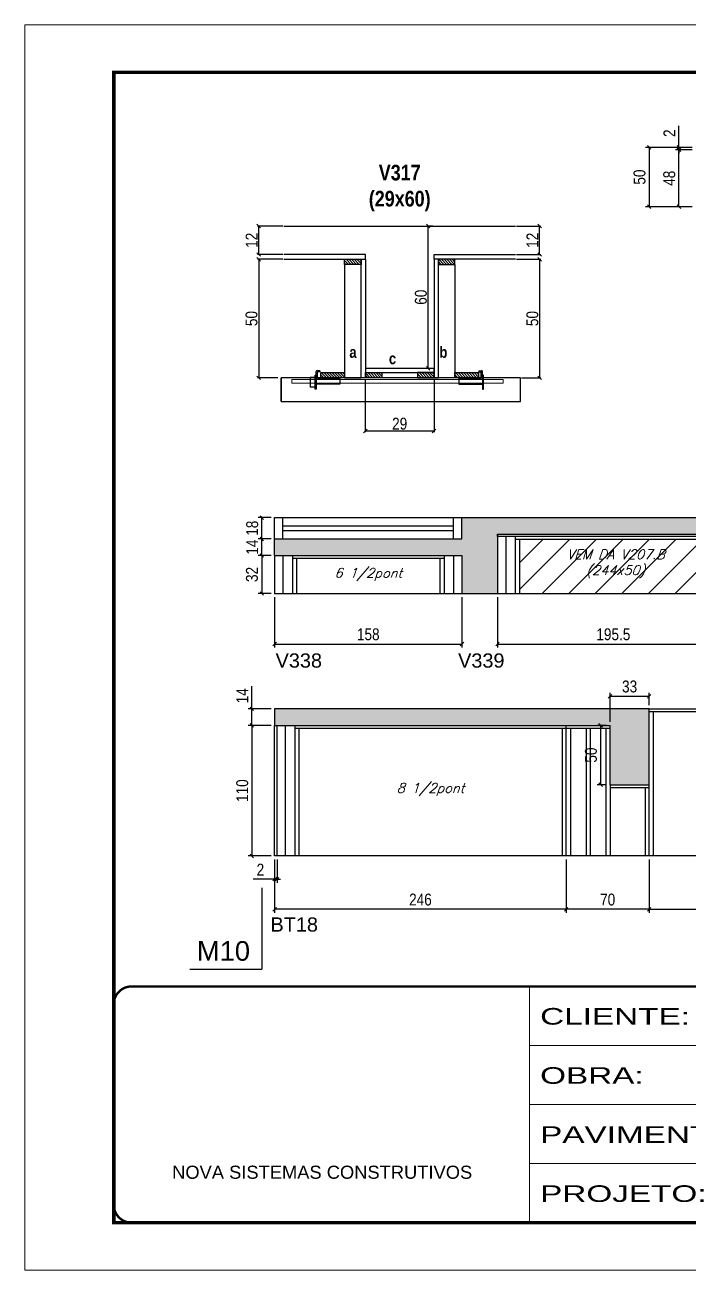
# Model space of a CAD drawing. Extents: x 13154 to 22413, y 1253 to 30260.
# Drawn here: x 17923 to 18482, y 26522 to 27572 of the extents above; entities that cross this region are included whole.
import ezdxf

# ---------------------------------------------------------------- set-up
doc = ezdxf.new("R2010")
doc.units = 0
doc.linetypes.add('CONTINUO', pattern=[0])
doc.linetypes.add('DASHED', pattern=[0.75, 0.5, -0.25])
for name, color, linetype in [('5', 5, 'Continuous'), ('barrote', 251, 'Continuous'), ('COTA', 241, 'Continuous'), ('detalhes', 4, 'Continuous'), ('NOMENCLATURA', 7, 'Continuous'), ('Painéis', 200, 'Continuous'), ('presilha', 1, 'Continuous'), ('SARR_2.2x10', 60, 'Continuous'), ('SARR_2.2x7', 40, 'Continuous'), ('SARR_3.5x7', 81, 'Continuous'), ('texto', 7, 'Continuous')]:
    doc.layers.add(name, color=color, linetype=linetype)
for name, color, linetype, lineweight in [('CONCRETO', 251, 'Continuous', 25), ('Folhas', 255, 'Continuous', 9), ('Hachura', 251, 'Continuous', 9), ('SARRAFO DE PRESSAO', 251, 'DASHED', 9), ('SCO-___-LAJ', 2, 'Continuous', 0)]:
    doc.layers.add(name, color=color, linetype=linetype, lineweight=lineweight)
doc.styles.add('ARIAL', font='arial.ttf')
doc.styles.add('COTA TECNICA', font='techl___.ttf', dxfattribs={"height": 10})
doc.styles.add('COTA TECNICA 2X', font='techl___.ttf', dxfattribs={"height": 10})
doc.styles.add('Romans', font='romans.shx')
doc.styles.get("Standard").update_dxf_attribs({"font": 'arial.ttf'})
doc.styles.add('TECNICA', font='techb___.ttf', dxfattribs={"height": 10})
doc.styles.add('Tecnologia', font='')
doc.styles.get('Tecnologia').set_extended_font_data('Forgotten Futurist')
doc.dimstyles.new('PAINEL', dxfattribs={"dimtxt": 10, "dimasz": 3, "dimexe": 3, "dimexo": 3, "dimgap": 3, "dimtad": 1, "dimdec": 1, "dimzin": 12, "dimdsep": 46, "dimtxsty": 'COTA TECNICA', "dimblk1": 'OBLIQUE', "dimblk2": 'OBLIQUE', "dimsah": 1, "dimcen": 0.9, "dimclrd": 4, "dimclre": 4, "dimclrt": 240, "dimadec": 1, "dimazin": 3, "dimtfac": 1, "dimtdec": 1, "dimtmove": 0, "dimatfit": 3, "dimfxl": 1, "dimtolj": 1, "dimtzin": 12, "dimarcsym": 0})
doc.dimstyles.new('SECAO', dxfattribs={"dimscale": 0.333333, "dimtxt": 5, "dimasz": 9, "dimexe": 3, "dimexo": 3, "dimgap": 3, "dimtad": 1, "dimdec": 1, "dimlfac": 0.5, "dimzin": 12, "dimdsep": 46, "dimtxsty": 'COTA TECNICA 2X', "dimblk1": 'OBLIQUE', "dimblk2": 'OBLIQUE', "dimsah": 1, "dimcen": 0.9, "dimclrd": 4, "dimclre": 4, "dimclrt": 240, "dimadec": 1, "dimazin": 3, "dimtfac": 1, "dimtdec": 1, "dimtmove": 0, "dimatfit": 3, "dimfxl": 1, "dimtolj": 1, "dimtzin": 12, "dimarcsym": 0})

# ---------------------------------------------------------------- blocks, each defined once
blk = doc.blocks.new('9999999999')
at = {"color": 30, "linetype": 'CONTINUO'}
for p, q in [((98564.6, 34230.2), (98564.6, 34429.4)), ((98564.6, 34379.6), (99584, 34379.6)), ((98564.6, 34329.8), (99488, 34329.8)), ((98564.6, 34280), (99488, 34280))]:
    blk.add_line(p, q, dxfattribs=at)
at = {"color": 30, "linetype": 'CONTINUO', "const_width": 2}
blk.add_lwpolyline([(99584, 34230.2), (99584, 34414.4, 0.414214), (99569, 34429.4), (98229, 34429.4, 0.414214), (98214, 34414.4), (98214, 34245.2, 0.414214), (98229, 34230.2), (99584, 34230.2)], format="xyb", dxfattribs=at)
at = {"layer": 'Folhas'}
blk.add_lwpolyline([(98139, 34190.2), (99624, 34190.2), (99624, 35240.2), (98139, 35240.2)], close=True, dxfattribs=at)
at = {"layer": 'Folhas', "color": 30, "const_width": 3}
blk.add_lwpolyline([(98214, 34230.2), (99584, 34230.2), (99584, 35200.2), (98214, 35200.2)], close=True, dxfattribs=at)
at = {"color": 7, "linetype": 'Continuous', "ltscale": 5, "style": 'ARIAL'}
blk.add_text('NOVA SISTEMAS CONSTRUTIVOS', height=11.059, dxfattribs=at).set_placement((98263.2, 34267.2))
at = {"layer": 'Folhas', "color": 7, "style": 'Tecnologia', "width": 1.5}
for s, p in [('CLIENTE:', (98573.7, 34397.2)), ('OBRA:', (98573.7, 34347.3)), ('PAVIMENTO:', (98573.7, 34297.5)), ('PROJETO:', (98573.7, 34247.7))]:
    blk.add_text(s, height=14, dxfattribs=at).set_placement(p)
blk = doc.blocks.new('PRESILHA METÁLICA 1')
at = {"layer": 'presilha'}
for p, q in [((7.5, 10.6), (7.5, 19.9)), ((12, 21), (8.6, 21)), ((9, 11.6), (9, 18.9)), ((12, 19.5), (9.6, 19.5)), ((12, 21), (12, 19.5)), ((0, 13), (6, 13)), ((0, 13), (0, 0)), ((6, 0), (0, 0)), ((6, 15.5), (7.5, 15.5)), ((6, -2.5), (6, 15.5)), ((6, 13), (6, 0)), ((7.5, 15.5), (7.5, -2.5)), ((37.5, 4.1), (7.5, 4.1)), ((37.5, 11), (9.6, 11)), ((37.5, 11), (37.5, 4.1)), ((7.5, -2.5), (6, -2.5))]:
    blk.add_line(p, q, dxfattribs=at)
for centre, radius, start, end in [((8.6, 19.9), 1.14, 90, 180), ((9.6, 18.9), 0.57, 90, 180), ((9.6, 11.6), 0.57, 180, 270)]:
    blk.add_arc(centre, radius, start, end, dxfattribs=at)
blk = doc.blocks.new('PRESILHA METÁLICA 2')
at = {"layer": 'presilha'}
for p, q in [((-5.2, 23.5), (-5.2, 22)), ((-5.2, 23.5), (-1.9, 23.5)), ((-5.2, 22), (-2.8, 22)), ((-2.2, 14.1), (-2.2, 21.4)), ((0.8, 18), (-0.8, 18)), ((-0.8, 18), (-0.8, 0)), ((-0.8, 14.6), (-0.8, 22.4)), ((0.8, 0), (0.8, 18)), ((-30.8, 13.5), (-30.8, 6.6)), ((-30.8, 13.5), (-2.8, 13.5)), ((-30.8, 6.6), (-0.8, 6.6)), ((-0.8, 0), (0.8, 0))]:
    blk.add_line(p, q, dxfattribs=at)
for centre, radius, start, end in [((-2.8, 21.4), 0.57, 0, 90), ((-1.9, 22.4), 1.14, 0, 90), ((-2.8, 14.1), 0.57, 270, 0)]:
    blk.add_arc(centre, radius, start, end, dxfattribs=at)
blk = doc.blocks.new('_Oblique')
at = {"color": 0, "linetype": 'ByBlock', "lineweight": -2}
blk.add_line((-0.5, -0.5), (0.5, 0.5), dxfattribs=at)
blk = doc.blocks.new('*D242')
at = {"layer": 'COTA', "color": 4, "lineweight": -2, "transparency": 16777216}
for p, q in [((18337.8, 27374.4), (18358.2, 27374.4)), ((18357.2, 27374.4), (18357.2, 27274.4)), ((18341.9, 27274.4), (18358.2, 27274.4))]:
    blk.add_line(p, q, dxfattribs=at)
at = {"layer": 'Defpoints', "color": 0, "transparency": 16777216}
for p in [(18336.8, 27374.4), (18340.9, 27274.4), (18357.2, 27274.4)]:
    blk.add_point(p, dxfattribs=at)
at = {"layer": 'COTA', "color": 4, "lineweight": -2, "transparency": 16777216, "xscale": 3, "yscale": 3, "zscale": 3}
for p, rotation in [((18357.2, 27374.4), 90), ((18357.2, 27274.4), 270)]:
    blk.add_blockref('_Oblique', p, dxfattribs=dict(at, rotation=rotation))
at = {"layer": 'COTA', "color": 240, "transparency": 16777216, "insert": (18351.1, 27324.4), "char_height": 10, "attachment_point": 5, "rotation": 90, "style": 'COTA TECNICA 2X'}
blk.add_mtext('\\A1;50', dxfattribs=at)
blk = doc.blocks.new('*D243')
at = {"layer": 'COTA', "color": 4, "lineweight": -2, "transparency": 16777216}
for p, q in [((18337.8, 27402.4), (18358.2, 27402.4)), ((18357.2, 27378.4), (18357.2, 27402.4)), ((18337.8, 27378.4), (18358.2, 27378.4))]:
    blk.add_line(p, q, dxfattribs=at)
at = {"layer": 'Defpoints', "color": 0, "transparency": 16777216}
for p in [(18336.8, 27402.4), (18357.2, 27402.4), (18336.8, 27378.4)]:
    blk.add_point(p, dxfattribs=at)
at = {"layer": 'COTA', "color": 4, "lineweight": -2, "transparency": 16777216, "xscale": 3, "yscale": 3, "zscale": 3}
for p, rotation in [((18357.2, 27402.4), 90), ((18357.2, 27378.4), 270)]:
    blk.add_blockref('_Oblique', p, dxfattribs=dict(at, rotation=rotation))
at = {"layer": 'COTA', "color": 240, "transparency": 16777216, "insert": (18351.1, 27390.4), "char_height": 10, "attachment_point": 5, "rotation": 90, "style": 'COTA TECNICA 2X'}
blk.add_mtext('\\A1;12', dxfattribs=at)
blk = doc.blocks.new('*D244')
at = {"layer": 'COTA', "color": 4, "lineweight": -2, "transparency": 16777216}
for p, q in [((18140.4, 27374.4), (18119.2, 27374.4)), ((18120.2, 27374.4), (18120.2, 27274.4)), ((18136.3, 27274.4), (18119.2, 27274.4))]:
    blk.add_line(p, q, dxfattribs=at)
at = {"layer": 'Defpoints', "color": 0, "transparency": 16777216}
for p in [(18141.4, 27374.4), (18120.2, 27274.4), (18137.3, 27274.4)]:
    blk.add_point(p, dxfattribs=at)
at = {"layer": 'COTA', "color": 4, "lineweight": -2, "transparency": 16777216, "xscale": 3, "yscale": 3, "zscale": 3}
for p, rotation in [((18120.2, 27374.4), 90), ((18120.2, 27274.4), 270)]:
    blk.add_blockref('_Oblique', p, dxfattribs=dict(at, rotation=rotation))
at = {"layer": 'COTA', "color": 240, "transparency": 16777216, "insert": (18114.1, 27324.4), "char_height": 10, "attachment_point": 5, "rotation": 90, "style": 'COTA TECNICA 2X'}
blk.add_mtext('\\A1;50', dxfattribs=at)
blk = doc.blocks.new('*D1278')
at = {"layer": 'COTA', "color": 4, "lineweight": -2, "transparency": 16777216}
for p, q in [((18267.1, 27402.4), (18262.1, 27402.4)), ((18263.1, 27282.4), (18263.1, 27402.4)), ((18267.1, 27282.4), (18262.1, 27282.4))]:
    blk.add_line(p, q, dxfattribs=at)
at = {"layer": 'Defpoints', "color": 0, "transparency": 16777216}
for p in [(18263.1, 27402.4), (18268.1, 27402.4), (18268.1, 27282.4)]:
    blk.add_point(p, dxfattribs=at)
at = {"layer": 'COTA', "color": 4, "lineweight": -2, "transparency": 16777216, "xscale": 3, "yscale": 3, "zscale": 3}
for p, rotation in [((18263.1, 27402.4), 90), ((18263.1, 27282.4), 270)]:
    blk.add_blockref('_Oblique', p, dxfattribs=dict(at, rotation=rotation))
at = {"layer": 'COTA', "color": 240, "transparency": 16777216, "insert": (18257, 27342.4), "char_height": 10, "attachment_point": 5, "rotation": 90, "style": 'COTA TECNICA 2X'}
blk.add_mtext('\\A1;60', dxfattribs=at)
blk = doc.blocks.new('*D1279')
at = {"layer": 'COTA', "color": 4, "lineweight": -2, "transparency": 16777216}
for p, q in [((18140.4, 27402.4), (18119.2, 27402.4)), ((18120.2, 27378.4), (18120.2, 27402.4)), ((18140.4, 27378.4), (18119.2, 27378.4))]:
    blk.add_line(p, q, dxfattribs=at)
at = {"layer": 'Defpoints', "color": 0, "transparency": 16777216}
for p in [(18120.2, 27402.4), (18141.4, 27402.4), (18141.4, 27378.4)]:
    blk.add_point(p, dxfattribs=at)
at = {"layer": 'COTA', "color": 4, "lineweight": -2, "transparency": 16777216, "xscale": 3, "yscale": 3, "zscale": 3}
for p, rotation in [((18120.2, 27402.4), 90), ((18120.2, 27378.4), 270)]:
    blk.add_blockref('_Oblique', p, dxfattribs=dict(at, rotation=rotation))
at = {"layer": 'COTA', "color": 240, "transparency": 16777216, "insert": (18114.2, 27390.4), "char_height": 10, "attachment_point": 5, "rotation": 90, "style": 'COTA TECNICA 2X'}
blk.add_mtext('\\A1;12', dxfattribs=at)
blk = doc.blocks.new('*D1280')
at = {"layer": 'COTA', "color": 4, "lineweight": -2, "transparency": 16777216}
for p, q in [((18210.1, 27273.4), (18210.1, 27228.6)), ((18268.1, 27273.4), (18268.1, 27228.6)), ((18210.1, 27229.6), (18268.1, 27229.6))]:
    blk.add_line(p, q, dxfattribs=at)
at = {"layer": 'Defpoints', "color": 0, "transparency": 16777216}
for p in [(18210.1, 27274.4), (18268.1, 27274.4), (18268.1, 27229.6)]:
    blk.add_point(p, dxfattribs=at)
at = {"layer": 'COTA', "color": 4, "lineweight": -2, "transparency": 16777216, "xscale": 3, "yscale": 3, "zscale": 3, "rotation": 180}
blk.add_blockref('_Oblique', (18210.1, 27229.6), dxfattribs=at)
at = {"layer": 'COTA', "color": 4, "lineweight": -2, "transparency": 16777216, "xscale": 3, "yscale": 3, "zscale": 3}
blk.add_blockref('_Oblique', (18268.1, 27229.6), dxfattribs=at)
at = {"layer": 'COTA', "color": 240, "transparency": 16777216, "insert": (18239.1, 27235.7), "char_height": 10, "attachment_point": 5, "style": 'COTA TECNICA 2X'}
blk.add_mtext('\\A1;29', dxfattribs=at)
blk = doc.blocks.new('*D1282')
at = {"layer": 'COTA', "color": 4, "linetype": 'ByBlock', "lineweight": -2, "transparency": 16777216}
for p, q in [((18486, 27468.7), (18446.6, 27468.7)), ((18449.6, 27468.7), (18449.6, 27418.7)), ((18486, 27418.7), (18446.6, 27418.7))]:
    blk.add_line(p, q, dxfattribs=at)
at = {"layer": 'Defpoints', "color": 0, "linetype": 'ByBlock', "transparency": 16777216}
for p in [(18489, 27468.7), (18449.6, 27418.7), (18489, 27418.7)]:
    blk.add_point(p, dxfattribs=at)
at = {"layer": 'COTA', "color": 4, "linetype": 'ByBlock', "lineweight": -2, "transparency": 16777216, "xscale": 3, "yscale": 3, "zscale": 3}
for p, rotation in [((18449.6, 27468.7), 90), ((18449.6, 27418.7), 270)]:
    blk.add_blockref('_Oblique', p, dxfattribs=dict(at, rotation=rotation))
at = {"layer": 'COTA', "color": 240, "linetype": 'ByBlock', "transparency": 16777216, "insert": (18441.5, 27443.7), "char_height": 10, "attachment_point": 5, "rotation": 90, "style": 'COTA TECNICA'}
blk.add_mtext('\\A1;50', dxfattribs=at)
blk = doc.blocks.new('*D1286')
at = {"layer": 'COTA', "color": 4, "linetype": 'ByBlock', "lineweight": -2, "transparency": 16777216}
for p, q in [((18486, 27466.7), (18471.7, 27466.7)), ((18474.7, 27418.7), (18474.7, 27466.7)), ((18486, 27418.7), (18471.7, 27418.7))]:
    blk.add_line(p, q, dxfattribs=at)
at = {"layer": 'Defpoints', "color": 0, "linetype": 'ByBlock', "transparency": 16777216}
for p in [(18474.7, 27466.7), (18489, 27466.7), (18489, 27418.7)]:
    blk.add_point(p, dxfattribs=at)
at = {"layer": 'COTA', "color": 4, "linetype": 'ByBlock', "lineweight": -2, "transparency": 16777216, "xscale": 3, "yscale": 3, "zscale": 3}
for p, rotation in [((18474.7, 27466.7), 90), ((18474.7, 27418.7), 270)]:
    blk.add_blockref('_Oblique', p, dxfattribs=dict(at, rotation=rotation))
at = {"layer": 'COTA', "color": 240, "linetype": 'ByBlock', "transparency": 16777216, "insert": (18466.6, 27442.7), "char_height": 10, "attachment_point": 5, "rotation": 90, "style": 'COTA TECNICA'}
blk.add_mtext('\\A1;48', dxfattribs=at)
blk = doc.blocks.new('*D1287')
at = {"layer": 'COTA', "color": 4, "linetype": 'ByBlock', "lineweight": -2, "transparency": 16777216}
for p, q in [((18474.7, 27468.7), (18474.7, 27486.8)), ((18486, 27468.7), (18471.7, 27468.7)), ((18474.7, 27466.7), (18474.7, 27468.7)), ((18486, 27466.7), (18471.7, 27466.7)), ((18474.7, 27466.7), (18474.7, 27463.7))]:
    blk.add_line(p, q, dxfattribs=at)
at = {"layer": 'Defpoints', "color": 0, "linetype": 'ByBlock', "transparency": 16777216}
for p in [(18474.7, 27468.7), (18489, 27468.7), (18489, 27466.7)]:
    blk.add_point(p, dxfattribs=at)
at = {"layer": 'COTA', "color": 4, "linetype": 'ByBlock', "lineweight": -2, "transparency": 16777216, "xscale": 3, "yscale": 3, "zscale": 3}
for p, rotation in [((18474.7, 27468.7), 270), ((18474.7, 27466.7), 90)]:
    blk.add_blockref('_Oblique', p, dxfattribs=dict(at, rotation=rotation))
at = {"layer": 'COTA', "color": 240, "linetype": 'ByBlock', "transparency": 16777216, "insert": (18466.7, 27480.7), "char_height": 10, "attachment_point": 5, "rotation": 90, "style": 'COTA TECNICA'}
blk.add_mtext('\\A1;2', dxfattribs=at)
blk = doc.blocks.new('*D1274')
at = {"layer": 'COTA', "color": 4, "linetype": 'ByBlock', "lineweight": -2, "transparency": 16777216}
for p, q in [((18133.6, 27089.6), (18133.6, 27046.9)), ((18291.6, 27089.6), (18291.6, 27046.9)), ((18133.6, 27049.9), (18291.6, 27049.9))]:
    blk.add_line(p, q, dxfattribs=at)
at = {"layer": 'Defpoints', "color": 0, "linetype": 'ByBlock', "transparency": 16777216}
for p in [(18133.6, 27092.6), (18291.6, 27092.6), (18291.6, 27049.9)]:
    blk.add_point(p, dxfattribs=at)
at = {"layer": 'COTA', "color": 4, "linetype": 'ByBlock', "lineweight": -2, "transparency": 16777216, "xscale": 3, "yscale": 3, "zscale": 3, "rotation": 180}
blk.add_blockref('_Oblique', (18133.6, 27049.9), dxfattribs=at)
at = {"layer": 'COTA', "color": 4, "linetype": 'ByBlock', "lineweight": -2, "transparency": 16777216, "xscale": 3, "yscale": 3, "zscale": 3}
blk.add_blockref('_Oblique', (18291.6, 27049.9), dxfattribs=at)
at = {"layer": 'COTA', "color": 240, "linetype": 'ByBlock', "transparency": 16777216, "insert": (18212.6, 27058.1), "char_height": 10, "attachment_point": 5, "style": 'COTA TECNICA'}
blk.add_mtext('\\A1;158', dxfattribs=at)
blk = doc.blocks.new('*D1275')
at = {"layer": 'COTA', "color": 4, "linetype": 'ByBlock', "lineweight": -2, "transparency": 16777216}
for p, q in [((18130.6, 27124.6), (18119.8, 27124.6)), ((18122.8, 27124.6), (18122.8, 27092.6)), ((18130.6, 27092.6), (18119.8, 27092.6))]:
    blk.add_line(p, q, dxfattribs=at)
at = {"layer": 'Defpoints', "color": 0, "linetype": 'ByBlock', "transparency": 16777216}
for p in [(18133.6, 27124.6), (18122.8, 27092.6), (18133.6, 27092.6)]:
    blk.add_point(p, dxfattribs=at)
at = {"layer": 'COTA', "color": 4, "linetype": 'ByBlock', "lineweight": -2, "transparency": 16777216, "xscale": 3, "yscale": 3, "zscale": 3}
for p, rotation in [((18122.8, 27124.6), 90), ((18122.8, 27092.6), 270)]:
    blk.add_blockref('_Oblique', p, dxfattribs=dict(at, rotation=rotation))
at = {"layer": 'COTA', "color": 240, "linetype": 'ByBlock', "transparency": 16777216, "insert": (18114.5, 27108.6), "char_height": 10, "attachment_point": 5, "rotation": 90, "style": 'COTA TECNICA'}
blk.add_mtext('\\A1;32', dxfattribs=at)
blk = doc.blocks.new('*D1276')
at = {"layer": 'COTA', "color": 4, "linetype": 'ByBlock', "lineweight": -2, "transparency": 16777216}
for p, q in [((18321.6, 27089.6), (18321.6, 27046.9)), ((18517.1, 27089.6), (18517.1, 27046.9)), ((18321.6, 27049.9), (18517.1, 27049.9))]:
    blk.add_line(p, q, dxfattribs=at)
at = {"layer": 'Defpoints', "color": 0, "linetype": 'ByBlock', "transparency": 16777216}
for p in [(18321.6, 27092.6), (18517.1, 27092.6), (18517.1, 27049.9)]:
    blk.add_point(p, dxfattribs=at)
at = {"layer": 'COTA', "color": 4, "linetype": 'ByBlock', "lineweight": -2, "transparency": 16777216, "xscale": 3, "yscale": 3, "zscale": 3, "rotation": 180}
blk.add_blockref('_Oblique', (18321.6, 27049.9), dxfattribs=at)
at = {"layer": 'COTA', "color": 4, "linetype": 'ByBlock', "lineweight": -2, "transparency": 16777216, "xscale": 3, "yscale": 3, "zscale": 3}
blk.add_blockref('_Oblique', (18517.1, 27049.9), dxfattribs=at)
at = {"layer": 'COTA', "color": 240, "linetype": 'ByBlock', "transparency": 16777216, "insert": (18419.4, 27058.1), "char_height": 10, "attachment_point": 5, "style": 'COTA TECNICA'}
blk.add_mtext('\\A1;195.5', dxfattribs=at)
blk = doc.blocks.new('*D1210')
at = {"layer": 'COTA', "color": 4, "linetype": 'ByBlock', "lineweight": -2, "transparency": 16777216}
for p, q in [((18379.6, 26868.3), (18379.6, 26823.3)), ((18449.6, 26868.3), (18449.6, 26823.3)), ((18449.6, 26826.3), (18379.6, 26826.3))]:
    blk.add_line(p, q, dxfattribs=at)
at = {"layer": 'Defpoints', "color": 0, "linetype": 'ByBlock', "transparency": 16777216}
for p in [(18379.6, 26871.3), (18449.6, 26871.3), (18379.6, 26826.3)]:
    blk.add_point(p, dxfattribs=at)
at = {"layer": 'COTA', "color": 4, "linetype": 'ByBlock', "lineweight": -2, "transparency": 16777216, "xscale": 3, "yscale": 3, "zscale": 3, "rotation": 180}
blk.add_blockref('_Oblique', (18379.6, 26826.3), dxfattribs=at)
at = {"layer": 'COTA', "color": 4, "linetype": 'ByBlock', "lineweight": -2, "transparency": 16777216, "xscale": 3, "yscale": 3, "zscale": 3}
blk.add_blockref('_Oblique', (18449.6, 26826.3), dxfattribs=at)
at = {"layer": 'COTA', "color": 240, "linetype": 'ByBlock', "transparency": 16777216, "insert": (18414.6, 26834.4), "char_height": 10, "attachment_point": 5, "style": 'COTA TECNICA'}
blk.add_mtext('\\A1;70', dxfattribs=at)
blk = doc.blocks.new('*D1211')
at = {"layer": 'COTA', "color": 4, "linetype": 'ByBlock', "lineweight": -2, "transparency": 16777216}
for p, q in [((18133.6, 26868.3), (18133.6, 26823.3)), ((18379.6, 26868.3), (18379.6, 26823.3)), ((18379.6, 26826.3), (18133.6, 26826.3))]:
    blk.add_line(p, q, dxfattribs=at)
at = {"layer": 'Defpoints', "color": 0, "linetype": 'ByBlock', "transparency": 16777216}
for p in [(18133.6, 26871.3), (18379.6, 26871.3), (18133.6, 26826.3)]:
    blk.add_point(p, dxfattribs=at)
at = {"layer": 'COTA', "color": 4, "linetype": 'ByBlock', "lineweight": -2, "transparency": 16777216, "xscale": 3, "yscale": 3, "zscale": 3, "rotation": 180}
blk.add_blockref('_Oblique', (18133.6, 26826.3), dxfattribs=at)
at = {"layer": 'COTA', "color": 4, "linetype": 'ByBlock', "lineweight": -2, "transparency": 16777216, "xscale": 3, "yscale": 3, "zscale": 3}
blk.add_blockref('_Oblique', (18379.6, 26826.3), dxfattribs=at)
at = {"layer": 'COTA', "color": 240, "linetype": 'ByBlock', "transparency": 16777216, "insert": (18256.6, 26834.4), "char_height": 10, "attachment_point": 5, "style": 'COTA TECNICA'}
blk.add_mtext('\\A1;246', dxfattribs=at)
blk = doc.blocks.new('*D1212')
at = {"layer": 'COTA', "color": 4, "linetype": 'ByBlock', "lineweight": -2, "transparency": 16777216}
for p, q in [((18130.6, 26981.3), (18111.4, 26981.3)), ((18114.4, 26981.3), (18114.4, 26871.3)), ((18130.6, 26871.3), (18111.4, 26871.3))]:
    blk.add_line(p, q, dxfattribs=at)
at = {"layer": 'Defpoints', "color": 0, "linetype": 'ByBlock', "transparency": 16777216}
for p in [(18133.6, 26981.3), (18114.4, 26871.3), (18133.6, 26871.3)]:
    blk.add_point(p, dxfattribs=at)
at = {"layer": 'COTA', "color": 4, "linetype": 'ByBlock', "lineweight": -2, "transparency": 16777216, "xscale": 3, "yscale": 3, "zscale": 3}
for p, rotation in [((18114.4, 26981.3), 90), ((18114.4, 26871.3), 270)]:
    blk.add_blockref('_Oblique', p, dxfattribs=dict(at, rotation=rotation))
at = {"layer": 'COTA', "color": 240, "linetype": 'ByBlock', "transparency": 16777216, "insert": (18106.3, 26926.3), "char_height": 10, "attachment_point": 5, "rotation": 90, "style": 'COTA TECNICA'}
blk.add_mtext('\\A1;110', dxfattribs=at)
blk = doc.blocks.new('*D1213')
at = {"layer": 'COTA', "color": 4, "linetype": 'ByBlock', "lineweight": -2, "transparency": 16777216}
for p, q in [((18413.6, 26981.3), (18405.6, 26981.3)), ((18408.6, 26981.3), (18408.6, 26931.3)), ((18413.6, 26931.3), (18405.6, 26931.3))]:
    blk.add_line(p, q, dxfattribs=at)
at = {"layer": 'Defpoints', "color": 0, "linetype": 'ByBlock', "transparency": 16777216}
for p in [(18416.6, 26981.3), (18408.6, 26931.3), (18416.6, 26931.3)]:
    blk.add_point(p, dxfattribs=at)
at = {"layer": 'COTA', "color": 4, "linetype": 'ByBlock', "lineweight": -2, "transparency": 16777216, "xscale": 3, "yscale": 3, "zscale": 3}
for p, rotation in [((18408.6, 26981.3), 90), ((18408.6, 26931.3), 270)]:
    blk.add_blockref('_Oblique', p, dxfattribs=dict(at, rotation=rotation))
at = {"layer": 'COTA', "color": 240, "linetype": 'ByBlock', "transparency": 16777216, "insert": (18400.5, 26956.3), "char_height": 10, "attachment_point": 5, "rotation": 90, "style": 'COTA TECNICA'}
blk.add_mtext('\\A1;50', dxfattribs=at)
blk = doc.blocks.new('*D1217')
at = {"layer": 'COTA', "color": 4, "linetype": 'ByBlock', "lineweight": -2, "transparency": 16777216}
for p, q in [((18449.6, 26868.3), (18449.6, 26823.3)), ((18571.6, 26868.3), (18571.6, 26823.3)), ((18449.6, 26826.3), (18571.6, 26826.3))]:
    blk.add_line(p, q, dxfattribs=at)
at = {"layer": 'Defpoints', "color": 0, "linetype": 'ByBlock', "transparency": 16777216}
for p in [(18449.6, 26871.3), (18571.6, 26871.3), (18571.6, 26826.3)]:
    blk.add_point(p, dxfattribs=at)
at = {"layer": 'COTA', "color": 4, "linetype": 'ByBlock', "lineweight": -2, "transparency": 16777216, "xscale": 3, "yscale": 3, "zscale": 3, "rotation": 180}
blk.add_blockref('_Oblique', (18449.6, 26826.3), dxfattribs=at)
at = {"layer": 'COTA', "color": 4, "linetype": 'ByBlock', "lineweight": -2, "transparency": 16777216, "xscale": 3, "yscale": 3, "zscale": 3}
blk.add_blockref('_Oblique', (18571.6, 26826.3), dxfattribs=at)
at = {"layer": 'COTA', "color": 240, "linetype": 'ByBlock', "transparency": 16777216, "insert": (18510.6, 26834.3), "char_height": 10, "attachment_point": 5, "style": 'COTA TECNICA'}
blk.add_mtext('\\A1;122', dxfattribs=at)
blk = doc.blocks.new('*D1220')
at = {"layer": 'COTA', "color": 4, "linetype": 'ByBlock', "lineweight": -2, "transparency": 16777216}
for p, q in [((18416.6, 26984.3), (18416.6, 27008.9)), ((18449.6, 26998.3), (18449.6, 27008.9)), ((18416.6, 27005.9), (18449.6, 27005.9))]:
    blk.add_line(p, q, dxfattribs=at)
at = {"layer": 'Defpoints', "color": 0, "linetype": 'ByBlock', "transparency": 16777216}
for p in [(18449.6, 27005.9), (18449.6, 26995.3), (18416.6, 26981.3)]:
    blk.add_point(p, dxfattribs=at)
at = {"layer": 'COTA', "color": 4, "linetype": 'ByBlock', "lineweight": -2, "transparency": 16777216, "xscale": 3, "yscale": 3, "zscale": 3, "rotation": 180}
blk.add_blockref('_Oblique', (18416.6, 27005.9), dxfattribs=at)
at = {"layer": 'COTA', "color": 4, "linetype": 'ByBlock', "lineweight": -2, "transparency": 16777216, "xscale": 3, "yscale": 3, "zscale": 3}
blk.add_blockref('_Oblique', (18449.6, 27005.9), dxfattribs=at)
at = {"layer": 'COTA', "color": 240, "linetype": 'ByBlock', "transparency": 16777216, "insert": (18433.1, 27014.1), "char_height": 10, "attachment_point": 5, "style": 'COTA TECNICA'}
blk.add_mtext('\\A1;33', dxfattribs=at)
blk = doc.blocks.new('*D1221')
at = {"layer": 'COTA', "color": 4, "linetype": 'ByBlock', "lineweight": -2, "transparency": 16777216}
for p, q in [((18114.4, 26995.3), (18114.4, 27014.4)), ((18130.6, 26995.3), (18111.4, 26995.3)), ((18114.4, 26981.3), (18114.4, 26995.3)), ((18130.6, 26981.3), (18111.4, 26981.3))]:
    blk.add_line(p, q, dxfattribs=at)
at = {"layer": 'Defpoints', "color": 0, "linetype": 'ByBlock', "transparency": 16777216}
for p in [(18114.4, 26995.3), (18133.6, 26995.3), (18133.6, 26981.3)]:
    blk.add_point(p, dxfattribs=at)
at = {"layer": 'COTA', "color": 4, "linetype": 'ByBlock', "lineweight": -2, "transparency": 16777216, "xscale": 3, "yscale": 3, "zscale": 3}
for p, rotation in [((18114.4, 26995.3), 90), ((18114.4, 26981.3), 270)]:
    blk.add_blockref('_Oblique', p, dxfattribs=dict(at, rotation=rotation))
at = {"layer": 'COTA', "color": 240, "linetype": 'ByBlock', "transparency": 16777216, "insert": (18106.3, 27006.3), "char_height": 10, "attachment_point": 5, "rotation": 90, "style": 'COTA TECNICA'}
blk.add_mtext('\\A1;14', dxfattribs=at)
blk = doc.blocks.new('*D207')
at = {"layer": 'COTA', "color": 4, "linetype": 'ByBlock', "lineweight": -2, "transparency": 16777216}
for p, q in [((18133.6, 26868.3), (18133.6, 26848.7)), ((18135.6, 26868.3), (18135.6, 26848.7)), ((18133.6, 26851.7), (18115.5, 26851.7)), ((18135.6, 26851.7), (18133.6, 26851.7)), ((18135.6, 26851.7), (18138.6, 26851.7))]:
    blk.add_line(p, q, dxfattribs=at)
at = {"layer": 'Defpoints', "color": 0, "linetype": 'ByBlock', "transparency": 16777216}
for p in [(18133.6, 26871.3), (18135.6, 26871.3), (18133.6, 26851.7)]:
    blk.add_point(p, dxfattribs=at)
at = {"layer": 'COTA', "color": 4, "linetype": 'ByBlock', "lineweight": -2, "transparency": 16777216, "xscale": 3, "yscale": 3, "zscale": 3}
blk.add_blockref('_Oblique', (18133.6, 26851.7), dxfattribs=at)
at = {"layer": 'COTA', "color": 4, "linetype": 'ByBlock', "lineweight": -2, "transparency": 16777216, "xscale": 3, "yscale": 3, "zscale": 3, "rotation": 180}
blk.add_blockref('_Oblique', (18135.6, 26851.7), dxfattribs=at)
at = {"layer": 'COTA', "color": 240, "linetype": 'ByBlock', "transparency": 16777216, "insert": (18121.6, 26859.7), "char_height": 10, "attachment_point": 5, "style": 'COTA TECNICA'}
blk.add_mtext('\\A1;2', dxfattribs=at)
blk = doc.blocks.new('*D1160')
at = {"layer": 'COTA', "color": 4, "linetype": 'ByBlock', "lineweight": -2, "transparency": 16777216}
for p, q in [((18130.6, 27138.6), (18119.8, 27138.6)), ((18122.8, 27124.6), (18122.8, 27138.6)), ((18130.6, 27124.6), (18119.8, 27124.6))]:
    blk.add_line(p, q, dxfattribs=at)
at = {"layer": 'Defpoints', "color": 0, "linetype": 'ByBlock', "transparency": 16777216}
for p in [(18122.8, 27138.6), (18133.6, 27138.6), (18133.6, 27124.6)]:
    blk.add_point(p, dxfattribs=at)
at = {"layer": 'COTA', "color": 4, "linetype": 'ByBlock', "lineweight": -2, "transparency": 16777216, "xscale": 3, "yscale": 3, "zscale": 3}
for p, rotation in [((18122.8, 27138.6), 90), ((18122.8, 27124.6), 270)]:
    blk.add_blockref('_Oblique', p, dxfattribs=dict(at, rotation=rotation))
at = {"layer": 'COTA', "color": 240, "linetype": 'ByBlock', "transparency": 16777216, "insert": (18114.7, 27131.6), "char_height": 10, "attachment_point": 5, "rotation": 90, "style": 'COTA TECNICA'}
blk.add_mtext('\\A1;14', dxfattribs=at)
blk = doc.blocks.new('*D1161')
at = {"layer": 'COTA', "color": 4, "linetype": 'ByBlock', "lineweight": -2, "transparency": 16777216}
for p, q in [((18130.6, 27156.6), (18119.8, 27156.6)), ((18122.8, 27138.6), (18122.8, 27156.6)), ((18130.6, 27138.6), (18119.8, 27138.6))]:
    blk.add_line(p, q, dxfattribs=at)
at = {"layer": 'Defpoints', "color": 0, "linetype": 'ByBlock', "transparency": 16777216}
for p in [(18122.8, 27156.6), (18133.6, 27156.6), (18133.6, 27138.6)]:
    blk.add_point(p, dxfattribs=at)
at = {"layer": 'COTA', "color": 4, "linetype": 'ByBlock', "lineweight": -2, "transparency": 16777216, "xscale": 3, "yscale": 3, "zscale": 3}
for p, rotation in [((18122.8, 27156.6), 90), ((18122.8, 27138.6), 270)]:
    blk.add_blockref('_Oblique', p, dxfattribs=dict(at, rotation=rotation))
at = {"layer": 'COTA', "color": 240, "linetype": 'ByBlock', "transparency": 16777216, "insert": (18114.7, 27147.6), "char_height": 10, "attachment_point": 5, "rotation": 90, "style": 'COTA TECNICA'}
blk.add_mtext('\\A1;18', dxfattribs=at)

msp = doc.modelspace()

# ---------------------------------------------------------------- hatches: boundary and pattern name
at = {"layer": 'COTA', "linetype": 'ByBlock'}
h = msp.add_hatch(dxfattribs=at)
h.set_pattern_fill('AR-CONC', color=256, scale=0.03)
h.set_pattern_definition([(50, (-115870.6203, -5371.0305), (5.46554007, -0.47817257), [0.5715, -6.2865]), (355, (-115870.62, -5371.0305), (-1.05730264, 5.73170536), [0.4572, -5.02921753]), (100.4514447, (-115870.165, -5371.0704), (4.40823741, 5.25353256), [0.48570026, -5.34270734]), (46.1842, (-115870.62, -5369.5065), (8.13237123, -1.26126984), [0.85725, -9.42975]), (96.6355576, (-115869.9426, -5369.612), (7.122124, 7.42278374), [0.7285507, -8.01406824]), (351.184151, (-115870.62, -5369.5065), (7.122124, 7.42278374), [0.685799, -7.54379196]), (21, (-115869.8583, -5369.8875), (4.54843174, -3.06795595), [0.5715, -6.2865]), (326, (-115869.858, -5369.8875), (1.85406085, 5.52563898), [0.4572, -5.0292]), (71.451445, (-115869.479, -5370.143), (6.40249258, 2.45768307), [0.48570026, -5.34269813]), (37.5, (-115870.6203, -5371.0305), (0.092658098, 2.536651166), [0, -4.96824, 0, -5.1054, 0, -5.04825]), (7.5, (-115870.6203, -5371.0305), (2.004589875, 3.005417245), [0, -2.91084, 0, -4.85394, 0, -1.92405]), (327.5, (-115872.3195, -5371.0305), (4.067717855, -0.17186232), [0, -1.905, 0, -5.9436, 0, -7.8867]), (317.5, (-115873.0815, -5371.0305), (4.44387544, 0.76279473), [0, -2.4765, 0, -3.94716, 0, -5.6007])])
h.paths.add_polyline_path([(18321.62, 27142.58), (18517.12, 27142.58), (18517.12, 27092.58), (18547.12, 27092.58), (18547.12, 27142.58), (19209.62, 27142.58), (19209.62, 27156.58), (18291.62, 27156.58), (18291.62, 27138.58), (18133.62, 27138.58), (18133.62, 27124.58), (18291.62, 27124.58), (18291.62, 27092.58), (18321.62, 27092.58)])
h = msp.add_hatch(dxfattribs=at)
h.set_pattern_fill('AR-CONC', color=256, scale=0.03)
h.set_pattern_definition([(50, (-116300.1618, -4568.003), (5.46554007, -0.47817257), [0.5715, -6.2865]), (355, (-116300.162, -4568.003), (-1.05730264, 5.73170536), [0.4572, -5.02921753]), (100.4514447, (-116299.7063, -4568.0427), (4.40823741, 5.25353256), [0.48570026, -5.34270734]), (46.1842, (-116300.162, -4566.479), (8.13237123, -1.26126984), [0.85725, -9.42975]), (96.6355576, (-116299.484, -4566.584), (7.122124, 7.42278374), [0.7285507, -8.01406824]), (351.184151, (-116300.162, -4566.479), (7.122124, 7.42278374), [0.685799, -7.54379196]), (21, (-116299.3998, -4566.86), (4.54843174, -3.06795595), [0.5715, -6.2865]), (326, (-116299.4, -4566.86), (1.85406085, 5.52563898), [0.4572, -5.0292]), (71.451445, (-116299.0207, -4567.1155), (6.40249258, 2.45768307), [0.48570026, -5.34269813]), (37.5, (-116300.1618, -4568.0028), (0.092658098, 2.536651166), [0, -4.96824, 0, -5.1054, 0, -5.04825]), (7.5, (-116300.1618, -4568.0028), (2.004589875, 3.005417245), [0, -2.91084, 0, -4.85394, 0, -1.92405]), (327.5, (-116301.861, -4568.0028), (4.067717855, -0.17186232), [0, -1.905, 0, -5.9436, 0, -7.8867]), (317.5, (-116302.623, -4568.0028), (4.44387544, 0.76279473), [0, -2.4765, 0, -3.94716, 0, -5.6007])])
h.paths.add_polyline_path([(18449.62, 26931.26), (18449.62, 26995.26), (18133.62, 26995.26), (18133.62, 26981.26), (18416.62, 26981.26), (18416.62, 26931.26)])
at = {"layer": 'Hachura', "linetype": 'ByBlock'}
h = msp.add_hatch(dxfattribs=at)
h.set_pattern_fill('ANSI31', color=256, scale=5)
h.paths.add_polyline_path([(18498.62, 27092.58), (18498.62, 27138.38), (18340.12, 27138.38), (18340.12, 27092.58)])
at = {"layer": 'SARR_2.2x10'}
h = msp.add_hatch(dxfattribs=at)
h.set_pattern_fill('ANSI31', color=256, scale=0.5, angle=90)
h.set_pattern_definition([(135, (51366.0677, -96237.7658), (-1.122532015, -1.122532015), [])])
h.paths.add_polyline_path([(18172.53, 27278.8), (18172.53, 27274.4), (18192.53, 27274.4), (18192.53, 27278.8)])
h = msp.add_hatch(dxfattribs=at)
h.set_pattern_fill('ANSI31', color=256, scale=0.5, angle=90)
h.set_pattern_definition([(135, (51479.2677, -96237.7658), (-1.122532015, -1.122532015), [])])
h.paths.add_polyline_path([(18285.73, 27278.8), (18285.73, 27274.4), (18305.73, 27274.4), (18305.73, 27278.8)])
at = {"layer": 'SARR_2.2x7'}
h = msp.add_hatch(dxfattribs=at)
h.set_pattern_fill('ANSI31', color=256, scale=0.5, angle=90)
h.set_pattern_definition([(135, (51360.0677, -96142.1658), (-1.122532015, -1.122532015), [])])
h.paths.add_polyline_path([(18206.53, 27374.4), (18206.53, 27370), (18192.53, 27370), (18192.53, 27374.4)])
h = msp.add_hatch(dxfattribs=at)
h.set_pattern_fill('ANSI31', color=256, scale=0.5, angle=90)
h.set_pattern_definition([(135, (51400.0677, -96142.1658), (-1.122532015, -1.122532015), [])])
h.paths.add_polyline_path([(18271.73, 27374.4), (18271.73, 27370), (18285.73, 27370), (18285.73, 27374.4)])
h = msp.add_hatch(dxfattribs=at)
h.set_pattern_fill('ANSI31', color=256, scale=0.5, angle=90)
h.set_pattern_definition([(135, (51445.6677, -96237.7658), (-1.122532015, -1.122532015), [])])
h.paths.add_polyline_path([(18224.13, 27274.4), (18224.13, 27278.8), (18210.13, 27278.8), (18210.13, 27274.4)])
h = msp.add_hatch(dxfattribs=at)
h.set_pattern_fill('ANSI31', color=256, scale=0.5, angle=90)
h.set_pattern_definition([(135, (51403.6677, -96237.7658), (-1.122532015, -1.122532015), [])])
h.paths.add_polyline_path([(18254.13, 27274.4), (18254.13, 27278.8), (18268.13, 27278.8), (18268.13, 27274.4)])

# ---------------------------------------------------------------- linework, layer by layer
at = {"layer": 'barrote'}
msp.add_lwpolyline([(18139.07, 27254.4), (18340.99, 27254.4), (18340.99, 27274.4), (18139.07, 27274.4)], close=True, dxfattribs=at)
at = {"layer": 'CONCRETO', "linetype": 'Continuous'}
msp.add_line((18141.43, 27402.4), (18336.83, 27402.4), dxfattribs=at)
at = {"layer": 'COTA', "linetype": 'ByBlock'}
for p, q in [((18291.62, 27156.58), (19209.62, 27156.58)), ((18133.62, 27124.58), (18133.62, 27138.58)), ((18291.62, 27092.58), (18321.62, 27092.58)), ((18449.62, 26995.26), (18133.62, 26995.26)), ((18133.62, 26995.26), (18133.62, 26981.26)), ((18399.85, 26979.06), (18399.85, 26871.26)), ((18416.62, 26931.26), (18416.62, 26871.26))]:
    msp.add_line(p, q, dxfattribs=at)
at = {"layer": 'detalhes', "color": 250}
msp.add_line((18139.07, 27254.4), (18139.07, 27274.4), dxfattribs=at)
at = {"layer": 'NOMENCLATURA', "linetype": 'Continuous'}
for p in [(18122.8, 26844.44), (18061.94, 26775.7)]:
    msp.add_line(p, (18122.8, 26775.7), dxfattribs=at)
at = {"layer": 'Painéis', "linetype": 'Continuous'}
for p, q in [((18133.62, 27138.58), (18133.62, 27156.58)), ((18133.62, 27156.58), (18291.62, 27156.58)), ((18291.62, 27138.58), (18291.62, 27156.58)), ((18321.62, 27142.58), (18321.62, 27092.58)), ((18321.62, 27142.58), (18517.12, 27142.58)), ((18133.62, 27138.58), (18291.62, 27138.58)), ((18133.62, 27124.58), (18133.62, 27092.58)), ((18133.62, 27124.58), (18291.62, 27124.58)), ((18291.62, 27124.58), (18291.62, 27092.58)), ((18133.62, 27092.58), (18291.62, 27092.58)), ((18321.62, 27092.58), (18517.12, 27092.58)), ((18449.62, 26871.26), (18449.62, 26995.26)), ((18449.62, 26995.26), (18715.62, 26995.26)), ((18133.62, 26871.26), (18133.62, 26981.26)), ((18133.62, 26981.26), (18416.62, 26981.26)), ((18135.62, 26871.26), (18135.62, 26981.26)), ((18379.62, 26871.26), (18379.62, 26981.26)), ((18416.62, 26931.26), (18416.62, 26981.26)), ((18416.62, 26931.26), (18449.62, 26931.26)), ((18715.62, 26871.26), (18133.62, 26871.26))]:
    msp.add_line(p, q, dxfattribs=at)
at = {"layer": 'Painéis', "linetype": 'Continuous', "elevation": 0}
for points in [[(18141.43, 27374.4), (18210.13, 27374.4), (18210.13, 27378.4), (18141.43, 27378.4)], [(18336.83, 27374.4), (18268.13, 27374.4), (18268.13, 27378.4), (18336.83, 27378.4)]]:
    msp.add_lwpolyline(points, dxfattribs=at)
at = {"layer": 'Painéis', "linetype": 'Continuous'}
for points in [[(18206.53, 27274.4), (18206.53, 27374.4), (18210.13, 27374.4), (18210.13, 27274.4)], [(18271.73, 27274.4), (18271.73, 27374.4), (18268.13, 27374.4), (18268.13, 27274.4)], [(18268.13, 27282.4), (18210.13, 27282.4), (18210.13, 27278.8), (18268.13, 27278.8)], [(18321.62, 27142.58), (18517.12, 27142.58), (18517.12, 27140.58), (18321.62, 27140.58)]]:
    msp.add_lwpolyline(points, close=True, dxfattribs=at)
at = {"layer": 'SARR_2.2x10'}
for points in [[(18172.53, 27278.8), (18192.53, 27278.8), (18192.53, 27274.4), (18172.53, 27274.4)], [(18285.73, 27278.8), (18305.73, 27278.8), (18305.73, 27274.4), (18285.73, 27274.4)]]:
    msp.add_lwpolyline(points, close=True, dxfattribs=at)
at = {"layer": 'SARR_2.2x7', "linetype": 'Continuous'}
for p, q in [((18140.62, 27138.58), (18140.62, 27156.58)), ((18284.62, 27138.58), (18284.62, 27156.58)), ((18140.62, 27149.58), (18284.62, 27149.58)), ((18140.62, 27145.58), (18284.62, 27145.58)), ((18328.62, 27140.58), (18328.62, 27092.58)), ((18336.62, 27138.38), (18502.12, 27138.38)), ((18140.62, 27124.58), (18140.62, 27092.58)), ((18148.62, 27122.38), (18276.62, 27122.38)), ((18284.62, 27124.58), (18284.62, 27092.58)), ((18449.62, 26993.06), (18571.62, 26993.06)), ((18142.62, 26981.26), (18142.62, 26871.26)), ((18150.62, 26979.06), (18379.62, 26979.06)), ((18379.62, 26979.06), (18416.62, 26979.06)), ((18416.62, 26929.06), (18449.62, 26929.06))]:
    msp.add_line(p, q, dxfattribs=at)
at = {"layer": 'SARR_2.2x7', "elevation": 0}
for points in [[(18192.53, 27374.4), (18206.53, 27374.4), (18206.53, 27370), (18192.53, 27370)], [(18285.73, 27374.4), (18271.73, 27374.4), (18271.73, 27370), (18285.73, 27370)]]:
    msp.add_lwpolyline(points, close=True, dxfattribs=at)
at = {"layer": 'SARR_2.2x7'}
for points in [[(18210.13, 27278.8), (18224.13, 27278.8), (18224.13, 27274.4), (18210.13, 27274.4)], [(18268.13, 27278.8), (18254.13, 27278.8), (18254.13, 27274.4), (18268.13, 27274.4)]]:
    msp.add_lwpolyline(points, close=True, dxfattribs=at)
at = {"layer": 'SARR_3.5x7'}
for p, q in [((18336.62, 27140.58), (18336.62, 27092.58)), ((18340.12, 27138.38), (18340.12, 27092.58)), ((18148.62, 27124.58), (18148.62, 27092.58)), ((18152.12, 27122.38), (18152.12, 27092.58)), ((18273.12, 27122.38), (18273.12, 27092.58)), ((18276.62, 27124.58), (18276.62, 27092.58)), ((18453.12, 26993.06), (18453.12, 26871.26)), ((18150.62, 26981.26), (18150.62, 26871.26)), ((18154.12, 26979.06), (18154.12, 26871.26)), ((18376.12, 26979.06), (18376.12, 26871.26)), ((18383.12, 26979.06), (18383.12, 26871.26)), ((18396.35, 26979.06), (18396.35, 26871.26)), ((18413.12, 26979.06), (18413.12, 26871.26)), ((18446.12, 26929.06), (18446.12, 26871.26))]:
    msp.add_line(p, q, dxfattribs=at)
for points in [[(18206.53, 27370), (18192.53, 27370), (18192.53, 27274.4), (18206.53, 27274.4)], [(18271.73, 27370), (18285.73, 27370), (18285.73, 27274.4), (18271.73, 27274.4)]]:
    msp.add_lwpolyline(points, close=True, dxfattribs=at)
at = {"layer": 'SCO-___-LAJ', "color": 1}
msp.add_lwpolyline([(18148.08, 27273.07), (18326.34, 27273.07), (18326.34, 27269.87), (18148.08, 27269.87)], close=True, dxfattribs=at)

# ---------------------------------------------------------------- block references
at = {"layer": 'presilha', "xscale": 0.6666666666666666, "yscale": 0.6666666666666666, "zscale": 0.6666666666666666}
for name, p in [('PRESILHA METÁLICA 1', (18163.66, 27266.44)), ('PRESILHA METÁLICA 2', (18309.41, 27264.77))]:
    msp.add_blockref(name, p, dxfattribs=at)
at = {"layer": 'SARRAFO DE PRESSAO', "color": 6, "linetype": 'ByBlock'}
msp.add_blockref('9999999999', (-80216.1, -7668.18), dxfattribs=at)

# ---------------------------------------------------------------- texts
at = {"layer": '5', "linetype": 'Continuous'}
for s, rotation, p in [('V338', 0.00004, (18134.41, 27030.04)), ('V339', 0.00004, (18288.4, 27030.04)), ('BT18', 359.99996, (18130.1, 26807.45))]:
    msp.add_text(s, height=12, rotation=rotation, dxfattribs=at).set_placement(p)
at = {"layer": 'detalhes', "style": 'TECNICA'}
for s, p in [('b', (18272.63, 27291.29)), ('a', (18196.66, 27291.3)), ('c', (18230, 27285.88))]:
    msp.add_text(s, height=9.6, dxfattribs=at).set_placement(p)
at = {"layer": 'NOMENCLATURA', "linetype": 'Continuous'}
msp.add_text('M10', height=16.5, dxfattribs=at).set_placement((18068.02, 26782.9))
at = {"layer": 'NOMENCLATURA', "insert": (18239.13, 27454.1), "char_height": 13.2, "attachment_point": 2, "style": 'TECNICA'}
msp.add_mtext_dynamic_manual_height_columns('V317\\P(29x60)', width=300.2766, gutter_width=1, heights=[0], dxfattribs=at)
at = {"layer": 'texto', "color": 2, "char_height": 8, "attachment_point": 5, "style": 'Romans'}
for s, insert in [('{\\Q19;\\C256;VEM DA V207.B^J(244x50) }', (18421.37, 27117.58)), ('{\\Q19;\\C256;6 1/2pont}', (18212.62, 27108.58)), ('{\\Q19;\\C256;8 1/2pont}', (18265.12, 26927.26))]:
    msp.add_mtext(s, dxfattribs=dict(at, insert=insert))

# ---------------------------------------------------------------- dimensions: what is measured, and where the dimension line sits
at = {"layer": 'COTA', "linetype": 'ByBlock'}
for base, p1, p2, angle, picture, middle in [((18474.72, 27468.68), (18489.01, 27466.68), (18489.01, 27468.68), 90, '*D1287', (18466.72, 27480.73)), ((18449.6, 27418.68), (18489.01, 27468.68), (18489.01, 27418.68), 90, '*D1282', (18441.49, 27443.68)), ((18474.72, 27466.68), (18489.01, 27418.68), (18489.01, 27466.68), 90, '*D1286', (18466.63, 27442.68)), ((18122.76, 27156.58), (18133.62, 27138.58), (18133.62, 27156.58), 90, '*D1161', (18114.67, 27147.58)), ((18122.76, 27092.58), (18133.62, 27124.58), (18133.62, 27092.58), 90, '*D1275', (18114.54, 27108.58)), ((18114.38, 26995.26), (18133.62, 26981.26), (18133.62, 26995.26), 90, '*D1221', (18106.31, 27006.32)), ((18114.38, 26871.26), (18133.62, 26981.26), (18133.62, 26871.26), 90, '*D1212', (18106.28, 26926.26)), ((18408.56, 26931.26), (18416.62, 26981.26), (18416.62, 26931.26), 90, '*D1213', (18400.46, 26956.26)), ((18133.62, 26851.67), (18135.62, 26871.26), (18133.62, 26871.26), 180, '*D207', (18121.56, 26859.67))]:
    dim = msp.add_linear_dim(base=base, p1=p1, p2=p2, angle=angle, dimstyle='PAINEL', dxfattribs=at)
    dim.commit()
    dim.dimension.update_dxf_attribs({"geometry": picture, "text_midpoint": middle})
at = {"layer": 'COTA'}
for base, p1, p2, picture, middle in [((18120.21, 27402.4), (18141.43, 27378.4), (18141.43, 27402.4), '*D1279', (18114.15, 27390.4)), ((18263.06, 27402.4), (18268.13, 27282.4), (18268.13, 27402.4), '*D1278', (18256.95, 27342.4)), ((18357.18, 27402.4), (18336.83, 27378.4), (18336.83, 27402.4), '*D243', (18351.12, 27390.4)), ((18120.21, 27274.4, 0), (18141.43, 27374.4), (18137.32, 27274.4, 0), '*D244', (18114.1, 27324.4, 0)), ((18357.18, 27274.4, 0), (18336.83, 27374.4), (18340.94, 27274.4, 0), '*D242', (18351.07, 27324.4, 0))]:
    dim = msp.add_linear_dim(base=base, p1=p1, p2=p2, angle=90, dimstyle='SECAO', dxfattribs=at)
    dim.commit()
    dim.dimension.update_dxf_attribs({"geometry": picture, "text_midpoint": middle})
dim = msp.add_linear_dim(base=(18268.13, 27229.58), p1=(18210.13, 27274.4), p2=(18268.13, 27274.4), dimstyle='SECAO', dxfattribs=at)
dim.commit()
dim.dimension.update_dxf_attribs({"geometry": '*D1280', "text_midpoint": (18239.13, 27235.67)})
at = {"layer": 'COTA', "linetype": 'ByBlock'}
dim = msp.add_linear_dim(base=(18122.76, 27138.58), p1=(18133.62, 27124.58), p2=(18133.62, 27138.58), angle=90, dimstyle='PAINEL', dxfattribs=at)
dim.commit()
dim.dimension.update_dxf_attribs({"geometry": '*D1160', "text_midpoint": (18122.76, 27131.58), "dimtype": 160})
for base, p1, p2, picture, middle in [((18291.62, 27049.94), (18133.62, 27092.58), (18291.62, 27092.58), '*D1274', (18212.62, 27058.07)), ((18517.12, 27049.94), (18321.62, 27092.58), (18517.12, 27092.58), '*D1276', (18419.37, 27058.07)), ((18449.62, 27005.93), (18416.62, 26981.26), (18449.62, 26995.26), '*D1220', (18433.12, 27014.15)), ((18571.62, 26826.25), (18449.62, 26871.26), (18571.62, 26871.26), '*D1217', (18510.62, 26834.31))]:
    dim = msp.add_linear_dim(base=base, p1=p1, p2=p2, dimstyle='PAINEL', dxfattribs=at)
    dim.commit()
    dim.dimension.update_dxf_attribs({"geometry": picture, "text_midpoint": middle})
for base, p1, p2, picture, middle in [((18133.62, 26826.25), (18379.62, 26871.26), (18133.62, 26871.26), '*D1211', (18256.62, 26834.35)), ((18379.62, 26826.25), (18449.62, 26871.26), (18379.62, 26871.26), '*D1210', (18414.62, 26834.35))]:
    dim = msp.add_linear_dim(base=base, p1=p1, p2=p2, angle=180, dimstyle='PAINEL', override={"dimtmove": 1}, dxfattribs=at)
    dim.commit()
    dim.dimension.update_dxf_attribs({"geometry": picture, "text_midpoint": middle})

doc.saveas('drawing.dxf')
